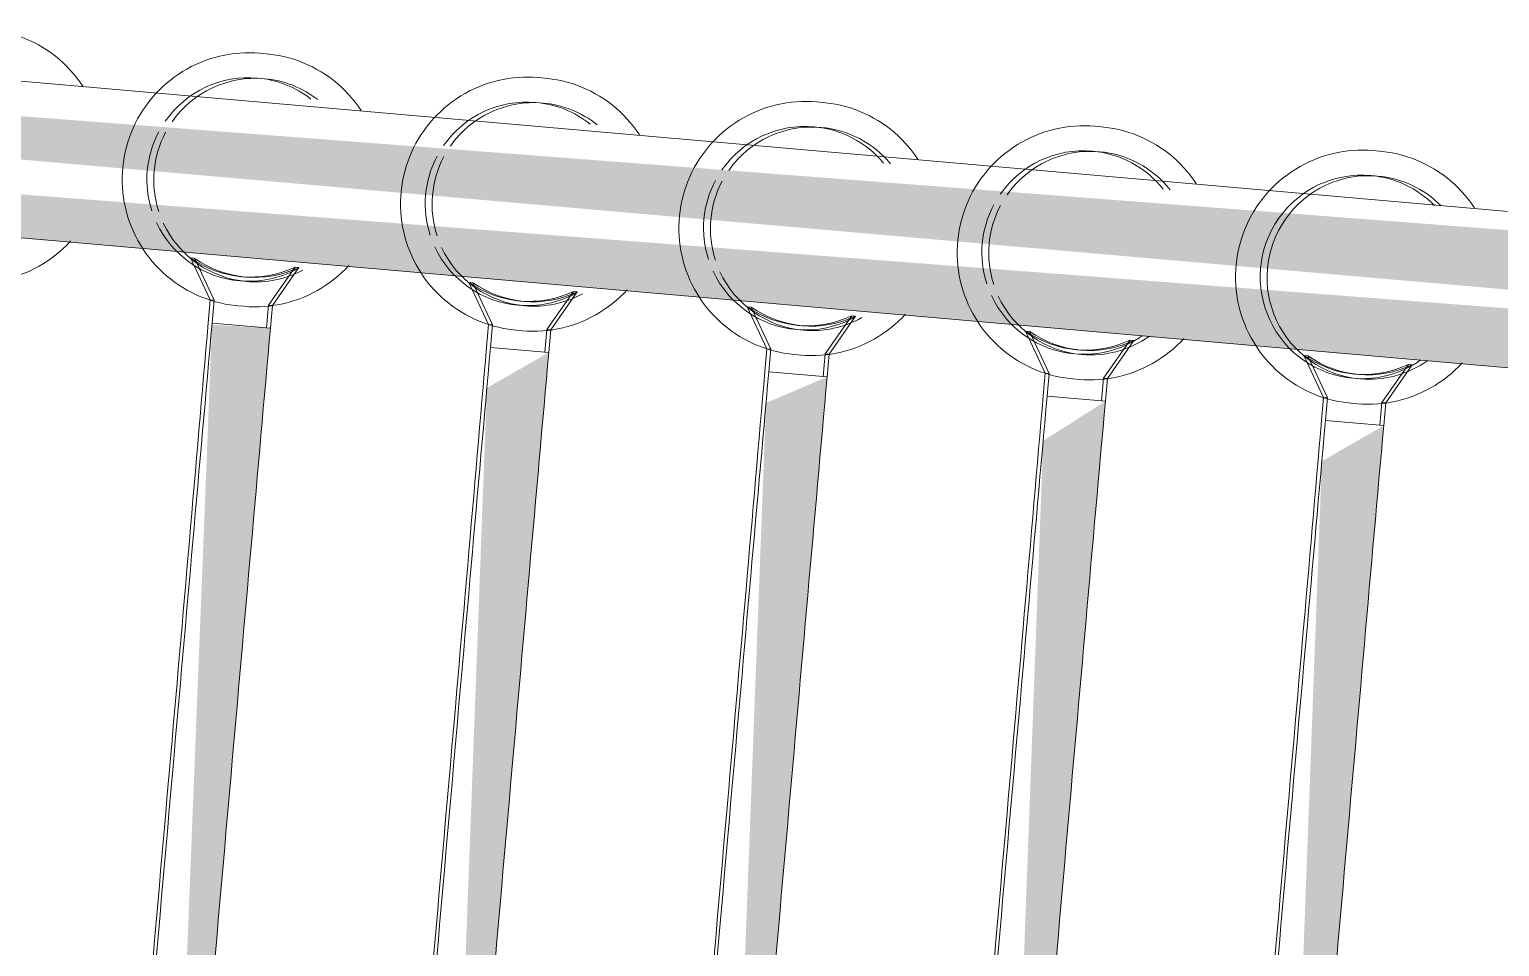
# Model space of a CAD drawing. Header units: millimetres. Extents: x -4612930 to -4329258, y -1064 to 30311.
# Drawn here: x -4356900.2 to -4356824.8, y 16901 to 16948 of the extents above; entities that cross this region are included whole.
import ezdxf

# ---------------------------------------------------------------- set-up
doc = ezdxf.new("R2010")
doc.units = ezdxf.units.MM
doc.layers.add('Q-SPCQ', color=91, linetype='Continuous', lineweight=5)

# ---------------------------------------------------------------- blocks, each defined once
blk = doc.blocks.new('Static Line_Sayfa_Metal Deck_Pan Mount - Up to 15 _ pitch - Max 2 Users-1848787-NORTH EAST')
at = {"layer": 'Q-SPCQ'}
for points in [[(4342458.159, 16926.949), (4342460.453, 16930.225), (4342458.159, 16930.964), (4342273.317, 16945.128), (4342272.609, 16943.182), (4342345.505, 16936.805)], [(4342461.795, 16922.615), (4342458.385, 16925.333), (4342457.867, 16926.972), (4342272.968, 16941.143), (4342276.942, 16938.788), (4342460.776, 16922.704)]]:
    blk.add_hatch(color=256, dxfattribs=at).paths.add_polyline_path(points)
h = blk.add_hatch(color=256, dxfattribs=at)
h.paths.add_polyline_path([(4342301.06, 16875.362), (4342299.83, 16878.647), (4342298.274, 16877.97), (4342300.184, 16875.439), (4342300.679, 16875.396)])
h.paths.add_polyline_path([(4342301.907, 16885.151), (4342306.082, 16932.725), (4342303.086, 16932.898), (4342301.229, 16886.053), (4342301.823, 16885.264)])
h = blk.add_hatch(color=256, dxfattribs=at)
h.paths.add_polyline_path([(4342315.332, 16874.114), (4342314.103, 16877.398), (4342312.547, 16876.721), (4342314.457, 16874.19), (4342314.951, 16874.147)])
h.paths.add_polyline_path([(4342316.18, 16883.903), (4342320.355, 16931.476), (4342317.183, 16929.664), (4342315.502, 16884.805), (4342316.095, 16884.015)])
h = blk.add_hatch(color=256, dxfattribs=at)
h.paths.add_polyline_path([(4342329.605, 16872.865), (4342328.376, 16876.149), (4342326.82, 16875.472), (4342328.73, 16872.942), (4342329.224, 16872.898)])
h.paths.add_polyline_path([(4342330.453, 16882.654), (4342334.628, 16930.227), (4342331.498, 16928.894), (4342329.775, 16883.556), (4342329.824, 16883.49)])
h = blk.add_hatch(color=256, dxfattribs=at)
h.paths.add_polyline_path([(4342343.878, 16871.616), (4342342.648, 16874.901), (4342340.974, 16872.861), (4342343.002, 16871.693), (4342343.497, 16871.65)])
h.paths.add_polyline_path([(4342344.725, 16881.405), (4342348.9, 16928.979), (4342345.709, 16926.949), (4342344.048, 16882.307), (4342344.097, 16882.242)])
h = blk.add_hatch(color=256, dxfattribs=at)
h.paths.add_polyline_path([(4342358.15, 16870.368), (4342356.232, 16873.712), (4342355.247, 16871.612), (4342357.275, 16870.444), (4342357.769, 16870.401)])
h.paths.add_polyline_path([(4342358.998, 16880.156), (4342363.173, 16927.73), (4342360, 16925.905), (4342358.32, 16881.058), (4342358.37, 16880.993)])
for p, q in [((4342462.492, 16930.585), (4342276.942, 16946.818)), ((4342305.867, 16946.797), (4342305.549, 16946.825)), ((4342320.139, 16945.549), (4342319.822, 16945.576)), ((4342334.412, 16944.3), (4342334.095, 16944.328)), ((4342348.685, 16943.051), (4342348.367, 16943.079)), ((4342362.957, 16941.802), (4342362.64, 16941.83)), ((4342276.245, 16938.849), (4342461.795, 16922.615)), ((4342302.996, 16934.171), (4342301.991, 16936.325)), ((4342301.991, 16936.325), (4342302.191, 16936.308)), ((4342302.191, 16936.308), (4342303.196, 16934.154)), ((4342307.347, 16935.856), (4342305.984, 16933.91)), ((4342306.184, 16933.892), (4342307.547, 16935.839)), ((4342307.347, 16935.856), (4342307.547, 16935.839)), ((4342317.268, 16932.923), (4342316.264, 16935.076)), ((4342316.264, 16935.076), (4342316.464, 16935.059)), ((4342316.464, 16935.059), (4342317.468, 16932.905)), ((4342302.893, 16933.004), (4342302.996, 16934.171)), ((4342302.996, 16934.171), (4342303.196, 16934.154)), ((4342303.196, 16934.154), (4342303.094, 16932.986)), ((4342321.62, 16934.608), (4342320.257, 16932.661)), ((4342320.457, 16932.644), (4342321.82, 16934.59)), ((4342321.62, 16934.608), (4342321.82, 16934.59)), ((4342304.416, 16933.874), (4342304.734, 16933.847)), ((4342305.984, 16933.91), (4342305.882, 16932.742)), ((4342305.984, 16933.91), (4342306.184, 16933.892)), ((4342306.082, 16932.725), (4342306.184, 16933.892)), ((4342331.541, 16931.674), (4342330.537, 16933.828)), ((4342330.537, 16933.828), (4342330.737, 16933.81)), ((4342330.737, 16933.81), (4342331.741, 16931.656)), ((4342335.893, 16933.359), (4342334.53, 16931.412)), ((4342334.73, 16931.395), (4342336.093, 16933.342)), ((4342335.893, 16933.359), (4342336.093, 16933.342)), ((4342303.094, 16932.986), (4342306.082, 16932.725)), ((4342317.166, 16931.755), (4342317.268, 16932.923)), ((4342317.268, 16932.923), (4342317.468, 16932.905)), ((4342317.468, 16932.905), (4342317.366, 16931.738)), ((4342318.689, 16932.626), (4342319.006, 16932.598)), ((4342320.257, 16932.661), (4342320.155, 16931.494)), ((4342320.257, 16932.661), (4342320.457, 16932.644)), ((4342320.355, 16931.476), (4342320.457, 16932.644)), ((4342345.814, 16930.425), (4342344.809, 16932.579)), ((4342344.809, 16932.579), (4342345.01, 16932.561)), ((4342345.01, 16932.561), (4342346.014, 16930.408)), ((4342350.165, 16932.11), (4342348.802, 16930.164)), ((4342349.002, 16930.146), (4342350.365, 16932.093)), ((4342350.165, 16932.11), (4342350.365, 16932.093)), ((4342317.366, 16931.738), (4342320.355, 16931.476)), ((4342331.439, 16930.506), (4342331.541, 16931.674)), ((4342331.541, 16931.674), (4342331.741, 16931.656)), ((4342331.741, 16931.656), (4342331.639, 16930.489)), ((4342332.962, 16931.377), (4342333.279, 16931.349)), ((4342334.53, 16931.412), (4342334.427, 16930.245)), ((4342334.53, 16931.412), (4342334.73, 16931.395)), ((4342334.628, 16930.227), (4342334.73, 16931.395)), ((4342360.086, 16929.176), (4342359.082, 16931.33)), ((4342359.082, 16931.33), (4342359.282, 16931.313)), ((4342359.282, 16931.313), (4342360.287, 16929.159)), ((4342331.639, 16930.489), (4342334.628, 16930.227)), ((4342345.712, 16929.258), (4342345.814, 16930.425)), ((4342345.814, 16930.425), (4342346.014, 16930.408)), ((4342346.014, 16930.408), (4342345.912, 16929.24)), ((4342364.438, 16930.862), (4342363.075, 16928.915)), ((4342363.275, 16928.898), (4342364.638, 16930.844)), ((4342364.438, 16930.862), (4342364.638, 16930.844)), ((4342347.234, 16930.128), (4342347.552, 16930.101)), ((4342348.802, 16930.164), (4342348.7, 16928.996)), ((4342348.802, 16930.164), (4342349.002, 16930.146)), ((4342348.9, 16928.979), (4342349.002, 16930.146)), ((4342345.912, 16929.24), (4342348.9, 16928.979)), ((4342359.984, 16928.009), (4342360.086, 16929.176)), ((4342360.086, 16929.176), (4342360.287, 16929.159)), ((4342360.287, 16929.159), (4342360.184, 16927.992)), ((4342361.507, 16928.88), (4342361.824, 16928.852)), ((4342363.075, 16928.915), (4342362.973, 16927.748)), ((4342363.075, 16928.915), (4342363.275, 16928.898)), ((4342363.173, 16927.73), (4342363.275, 16928.898)), ((4342360.184, 16927.992), (4342363.173, 16927.73))]:
    blk.add_line(p, q, dxfattribs=at)
at = {"layer": 'Q-SPCQ', "flags": 128}
for points in [[(4342296.458, 16945.143), (4342296.31, 16945.358), (4342296.155, 16945.566), (4342295.991, 16945.768), (4342295.819, 16945.963), (4342295.639, 16946.151), (4342295.453, 16946.332), (4342295.259, 16946.505), (4342295.058, 16946.67), (4342294.851, 16946.827), (4342294.638, 16946.976), (4342294.419, 16947.116), (4342294.194, 16947.247), (4342293.965, 16947.369), (4342293.73, 16947.482), (4342293.492, 16947.585), (4342293.249, 16947.679), (4342293.003, 16947.763), (4342292.754, 16947.837), (4342292.502, 16947.901), (4342292.248, 16947.955), (4342291.991, 16947.999), (4342291.734, 16948.032), (4342291.594, 16948.046)], [(4342305.549, 16946.825), (4342305.29, 16946.842), (4342305.03, 16946.85), (4342304.77, 16946.846), (4342304.51, 16946.833), (4342304.252, 16946.808), (4342303.994, 16946.774), (4342303.738, 16946.729), (4342303.484, 16946.674), (4342303.232, 16946.609), (4342302.983, 16946.534), (4342302.737, 16946.45), (4342302.495, 16946.355), (4342302.257, 16946.251), (4342302.023, 16946.137), (4342301.794, 16946.014), (4342301.57, 16945.882), (4342301.352, 16945.741), (4342301.139, 16945.591), (4342300.933, 16945.434), (4342300.732, 16945.267), (4342300.539, 16945.094), (4342300.353, 16944.912), (4342300.174, 16944.723), (4342300.003, 16944.527), (4342299.84, 16944.325), (4342299.685, 16944.116), (4342299.539, 16943.901), (4342299.401, 16943.681), (4342299.273, 16943.455), (4342299.153, 16943.224), (4342299.043, 16942.989), (4342298.942, 16942.749), (4342298.851, 16942.506), (4342298.769, 16942.259), (4342298.698, 16942.009), (4342298.637, 16941.756), (4342298.586, 16941.501), (4342298.545, 16941.244), (4342298.514, 16940.986), (4342298.494, 16940.727), (4342298.484, 16940.467), (4342298.484, 16940.207), (4342298.495, 16939.947), (4342298.517, 16939.688), (4342298.548, 16939.43), (4342298.59, 16939.174), (4342298.642, 16938.919), (4342298.705, 16938.667), (4342298.777, 16938.417), (4342298.859, 16938.17), (4342298.951, 16937.927), (4342299.053, 16937.688), (4342299.164, 16937.453), (4342299.285, 16937.222), (4342299.414, 16936.997), (4342299.553, 16936.777), (4342299.7, 16936.563), (4342299.856, 16936.355), (4342300.019, 16936.153), (4342300.191, 16935.958), (4342300.371, 16935.769), (4342300.558, 16935.589), (4342300.752, 16935.416), (4342300.952, 16935.25), (4342301.159, 16935.093), (4342301.373, 16934.944), (4342301.592, 16934.804), (4342301.816, 16934.673), (4342302.046, 16934.551), (4342302.28, 16934.438), (4342302.518, 16934.335), (4342302.761, 16934.241), (4342303.007, 16934.157), (4342303.256, 16934.083), (4342303.508, 16934.019), (4342303.763, 16933.965), (4342304.019, 16933.922), (4342304.277, 16933.888), (4342304.416, 16933.874)], [(4342310.73, 16943.895), (4342310.583, 16944.109), (4342310.427, 16944.317), (4342310.263, 16944.519), (4342310.092, 16944.714), (4342309.912, 16944.902), (4342309.725, 16945.083), (4342309.531, 16945.256), (4342309.331, 16945.421), (4342309.124, 16945.579), (4342308.91, 16945.727), (4342308.691, 16945.867), (4342308.467, 16945.998), (4342308.237, 16946.121), (4342308.003, 16946.233), (4342307.764, 16946.337), (4342307.522, 16946.43), (4342307.276, 16946.514), (4342307.027, 16946.588), (4342306.775, 16946.652), (4342306.52, 16946.706), (4342306.264, 16946.75), (4342306.006, 16946.783), (4342305.867, 16946.797)], [(4342319.822, 16945.576), (4342319.563, 16945.594), (4342319.303, 16945.601), (4342319.043, 16945.598), (4342318.783, 16945.584), (4342318.524, 16945.56), (4342318.267, 16945.525), (4342318.011, 16945.481), (4342317.756, 16945.426), (4342317.505, 16945.361), (4342317.256, 16945.286), (4342317.01, 16945.201), (4342316.768, 16945.106), (4342316.53, 16945.002), (4342316.296, 16944.888), (4342316.067, 16944.765), (4342315.843, 16944.633), (4342315.624, 16944.492), (4342315.412, 16944.343), (4342315.205, 16944.185), (4342315.005, 16944.019), (4342314.812, 16943.845), (4342314.626, 16943.663), (4342314.447, 16943.475), (4342314.276, 16943.279), (4342314.113, 16943.076), (4342313.958, 16942.867), (4342313.812, 16942.653), (4342313.674, 16942.432), (4342313.545, 16942.206), (4342313.426, 16941.975), (4342313.315, 16941.74), (4342313.215, 16941.5), (4342313.123, 16941.257), (4342313.042, 16941.01), (4342312.971, 16940.76), (4342312.909, 16940.507), (4342312.858, 16940.252), (4342312.817, 16939.996), (4342312.787, 16939.737), (4342312.767, 16939.478), (4342312.757, 16939.218), (4342312.757, 16938.958), (4342312.768, 16938.699), (4342312.789, 16938.44), (4342312.821, 16938.182), (4342312.863, 16937.925), (4342312.915, 16937.67), (4342312.977, 16937.418), (4342313.05, 16937.168), (4342313.132, 16936.922), (4342313.224, 16936.678), (4342313.326, 16936.439), (4342313.437, 16936.204), (4342313.557, 16935.974), (4342313.687, 16935.748), (4342313.825, 16935.528), (4342313.973, 16935.314), (4342314.128, 16935.106), (4342314.292, 16934.904), (4342314.464, 16934.709), (4342314.643, 16934.521), (4342314.83, 16934.34), (4342315.024, 16934.167), (4342315.225, 16934.002), (4342315.432, 16933.844), (4342315.645, 16933.696), (4342315.864, 16933.556), (4342316.089, 16933.425), (4342316.318, 16933.302), (4342316.553, 16933.19), (4342316.791, 16933.086), (4342317.034, 16932.993), (4342317.28, 16932.909), (4342317.529, 16932.835), (4342317.781, 16932.771), (4342318.035, 16932.717), (4342318.292, 16932.673), (4342318.549, 16932.639), (4342318.689, 16932.626)], [(4342325.003, 16942.646), (4342324.856, 16942.86), (4342324.7, 16943.068), (4342324.536, 16943.27), (4342324.364, 16943.465), (4342324.185, 16943.654), (4342323.998, 16943.834), (4342323.804, 16944.007), (4342323.603, 16944.173), (4342323.396, 16944.33), (4342323.183, 16944.478), (4342322.964, 16944.619), (4342322.74, 16944.75), (4342322.51, 16944.872), (4342322.276, 16944.985), (4342322.037, 16945.088), (4342321.795, 16945.182), (4342321.549, 16945.266), (4342321.299, 16945.34), (4342321.047, 16945.404), (4342320.793, 16945.458), (4342320.537, 16945.501), (4342320.279, 16945.535), (4342320.139, 16945.549)], [(4342334.095, 16944.328), (4342333.835, 16944.345), (4342333.576, 16944.352), (4342333.316, 16944.349), (4342333.056, 16944.335), (4342332.797, 16944.311), (4342332.539, 16944.277), (4342332.283, 16944.232), (4342332.029, 16944.177), (4342331.777, 16944.112), (4342331.528, 16944.037), (4342331.283, 16943.952), (4342331.041, 16943.857), (4342330.802, 16943.753), (4342330.569, 16943.639), (4342330.34, 16943.516), (4342330.116, 16943.384), (4342329.897, 16943.244), (4342329.684, 16943.094), (4342329.478, 16942.936), (4342329.278, 16942.77), (4342329.085, 16942.596), (4342328.898, 16942.415), (4342328.72, 16942.226), (4342328.549, 16942.03), (4342328.386, 16941.828), (4342328.231, 16941.619), (4342328.084, 16941.404), (4342327.947, 16941.183), (4342327.818, 16940.958), (4342327.698, 16940.727), (4342327.588, 16940.491), (4342327.487, 16940.252), (4342327.396, 16940.008), (4342327.315, 16939.761), (4342327.244, 16939.511), (4342327.182, 16939.259), (4342327.131, 16939.004), (4342327.09, 16938.747), (4342327.059, 16938.489), (4342327.039, 16938.23), (4342327.029, 16937.97), (4342327.03, 16937.71), (4342327.041, 16937.45), (4342327.062, 16937.191), (4342327.094, 16936.933), (4342327.136, 16936.676), (4342327.188, 16936.422), (4342327.25, 16936.169), (4342327.322, 16935.919), (4342327.405, 16935.673), (4342327.497, 16935.43), (4342327.598, 16935.19), (4342327.71, 16934.955), (4342327.83, 16934.725), (4342327.96, 16934.5), (4342328.098, 16934.28), (4342328.245, 16934.065), (4342328.401, 16933.857), (4342328.565, 16933.655), (4342328.737, 16933.46), (4342328.916, 16933.272), (4342329.103, 16933.091), (4342329.297, 16932.918), (4342329.498, 16932.753), (4342329.705, 16932.596), (4342329.918, 16932.447), (4342330.137, 16932.307), (4342330.362, 16932.176), (4342330.591, 16932.054), (4342330.825, 16931.941), (4342331.064, 16931.838), (4342331.306, 16931.744), (4342331.552, 16931.66), (4342331.802, 16931.586), (4342332.054, 16931.522), (4342332.308, 16931.468), (4342332.564, 16931.424), (4342332.822, 16931.391), (4342332.962, 16931.377)], [(4342339.276, 16941.397), (4342339.128, 16941.612), (4342338.973, 16941.82), (4342338.809, 16942.022), (4342338.637, 16942.217), (4342338.458, 16942.405), (4342338.271, 16942.586), (4342338.077, 16942.759), (4342337.876, 16942.924), (4342337.669, 16943.081), (4342337.456, 16943.23), (4342337.237, 16943.37), (4342337.012, 16943.501), (4342336.783, 16943.623), (4342336.548, 16943.736), (4342336.31, 16943.839), (4342336.067, 16943.933), (4342335.821, 16944.017), (4342335.572, 16944.091), (4342335.32, 16944.155), (4342335.066, 16944.209), (4342334.81, 16944.253), (4342334.552, 16944.286), (4342334.412, 16944.3)], [(4342348.367, 16943.079), (4342348.108, 16943.096), (4342347.848, 16943.103), (4342347.588, 16943.1), (4342347.329, 16943.086), (4342347.07, 16943.062), (4342346.812, 16943.028), (4342346.556, 16942.983), (4342346.302, 16942.928), (4342346.05, 16942.863), (4342345.801, 16942.788), (4342345.555, 16942.703), (4342345.313, 16942.609), (4342345.075, 16942.504), (4342344.841, 16942.391), (4342344.612, 16942.268), (4342344.388, 16942.136), (4342344.17, 16941.995), (4342343.957, 16941.845), (4342343.751, 16941.687), (4342343.551, 16941.521), (4342343.357, 16941.347), (4342343.171, 16941.166), (4342342.992, 16940.977), (4342342.821, 16940.781), (4342342.658, 16940.579), (4342342.503, 16940.37), (4342342.357, 16940.155), (4342342.219, 16939.935), (4342342.091, 16939.709), (4342341.971, 16939.478), (4342341.861, 16939.243), (4342341.76, 16939.003), (4342341.669, 16938.759), (4342341.588, 16938.512), (4342341.516, 16938.262), (4342341.455, 16938.01), (4342341.404, 16937.755), (4342341.363, 16937.498), (4342341.332, 16937.24), (4342341.312, 16936.981), (4342341.302, 16936.721), (4342341.303, 16936.461), (4342341.313, 16936.201), (4342341.335, 16935.942), (4342341.366, 16935.684), (4342341.408, 16935.428), (4342341.46, 16935.173), (4342341.523, 16934.92), (4342341.595, 16934.671), (4342341.677, 16934.424), (4342341.769, 16934.181), (4342341.871, 16933.942), (4342341.982, 16933.707), (4342342.103, 16933.476), (4342342.232, 16933.251), (4342342.371, 16933.031), (4342342.518, 16932.817), (4342342.674, 16932.608), (4342342.838, 16932.407), (4342343.009, 16932.211), (4342343.189, 16932.023), (4342343.376, 16931.843), (4342343.57, 16931.669), (4342343.77, 16931.504), (4342343.978, 16931.347), (4342344.191, 16931.198), (4342344.41, 16931.058), (4342344.634, 16930.927), (4342344.864, 16930.805), (4342345.098, 16930.692), (4342345.337, 16930.589), (4342345.579, 16930.495), (4342345.825, 16930.411), (4342346.074, 16930.337), (4342346.326, 16930.273), (4342346.581, 16930.219), (4342346.837, 16930.176), (4342347.095, 16930.142), (4342347.234, 16930.128)], [(4342353.548, 16940.149), (4342353.401, 16940.363), (4342353.245, 16940.571), (4342353.082, 16940.773), (4342352.91, 16940.968), (4342352.73, 16941.156), (4342352.543, 16941.337), (4342352.35, 16941.51), (4342352.149, 16941.675), (4342351.942, 16941.832), (4342351.728, 16941.981), (4342351.509, 16942.121), (4342351.285, 16942.252), (4342351.055, 16942.374), (4342350.821, 16942.487), (4342350.583, 16942.591), (4342350.34, 16942.684), (4342350.094, 16942.768), (4342349.845, 16942.842), (4342349.593, 16942.906), (4342349.339, 16942.96), (4342349.082, 16943.004), (4342348.824, 16943.037), (4342348.685, 16943.051)], [(4342362.64, 16941.83), (4342362.381, 16941.848), (4342362.121, 16941.855), (4342361.861, 16941.851), (4342361.601, 16941.838), (4342361.342, 16941.814), (4342361.085, 16941.779), (4342360.829, 16941.735), (4342360.575, 16941.68), (4342360.323, 16941.615), (4342360.074, 16941.54), (4342359.828, 16941.455), (4342359.586, 16941.36), (4342359.348, 16941.256), (4342359.114, 16941.142), (4342358.885, 16941.019), (4342358.661, 16940.887), (4342358.443, 16940.746), (4342358.23, 16940.597), (4342358.023, 16940.439), (4342357.823, 16940.273), (4342357.63, 16940.099), (4342357.444, 16939.917), (4342357.265, 16939.728), (4342357.094, 16939.533), (4342356.931, 16939.33), (4342356.776, 16939.121), (4342356.63, 16938.907), (4342356.492, 16938.686), (4342356.363, 16938.46), (4342356.244, 16938.229), (4342356.133, 16937.994), (4342356.033, 16937.754), (4342355.942, 16937.511), (4342355.86, 16937.264), (4342355.789, 16937.014), (4342355.728, 16936.761), (4342355.676, 16936.506), (4342355.636, 16936.249), (4342355.605, 16935.991), (4342355.585, 16935.732), (4342355.575, 16935.472), (4342355.575, 16935.212), (4342355.586, 16934.953), (4342355.607, 16934.693), (4342355.639, 16934.435), (4342355.681, 16934.179), (4342355.733, 16933.924), (4342355.795, 16933.672), (4342355.868, 16933.422), (4342355.95, 16933.175), (4342356.042, 16932.932), (4342356.144, 16932.693), (4342356.255, 16932.458), (4342356.375, 16932.228), (4342356.505, 16932.002), (4342356.644, 16931.782), (4342356.791, 16931.568), (4342356.946, 16931.36), (4342357.11, 16931.158), (4342357.282, 16930.963), (4342357.462, 16930.775), (4342357.648, 16930.594), (4342357.842, 16930.421), (4342358.043, 16930.255), (4342358.25, 16930.098), (4342358.463, 16929.95), (4342358.683, 16929.81), (4342358.907, 16929.678), (4342359.137, 16929.556), (4342359.371, 16929.444), (4342359.609, 16929.34), (4342359.852, 16929.246), (4342360.098, 16929.162), (4342360.347, 16929.088), (4342360.599, 16929.024), (4342360.853, 16928.97), (4342361.11, 16928.927), (4342361.368, 16928.893), (4342361.507, 16928.88)], [(4342367.821, 16938.9), (4342367.674, 16939.114), (4342367.518, 16939.322), (4342367.354, 16939.524), (4342367.183, 16939.719), (4342367.003, 16939.907), (4342366.816, 16940.088), (4342366.622, 16940.261), (4342366.422, 16940.427), (4342366.214, 16940.584), (4342366.001, 16940.732), (4342365.782, 16940.872), (4342365.558, 16941.004), (4342365.328, 16941.126), (4342365.094, 16941.239), (4342364.855, 16941.342), (4342364.613, 16941.436), (4342364.367, 16941.52), (4342364.118, 16941.594), (4342363.866, 16941.658), (4342363.611, 16941.712), (4342363.355, 16941.755), (4342363.097, 16941.789), (4342362.957, 16941.802)], [(4342290.461, 16935.095), (4342290.72, 16935.078), (4342290.98, 16935.071), (4342291.24, 16935.074), (4342291.5, 16935.088), (4342291.759, 16935.112), (4342292.016, 16935.146), (4342292.272, 16935.191), (4342292.527, 16935.246), (4342292.778, 16935.311), (4342293.027, 16935.386), (4342293.273, 16935.471), (4342293.515, 16935.566), (4342293.753, 16935.67), (4342293.987, 16935.784), (4342294.216, 16935.907), (4342294.44, 16936.039), (4342294.659, 16936.179), (4342294.871, 16936.329), (4342295.078, 16936.487), (4342295.278, 16936.653), (4342295.471, 16936.827), (4342295.657, 16937.008), (4342295.836, 16937.197)], [(4342304.734, 16933.847), (4342304.993, 16933.829), (4342305.253, 16933.822), (4342305.513, 16933.825), (4342305.772, 16933.839), (4342306.031, 16933.863), (4342306.289, 16933.898), (4342306.545, 16933.942), (4342306.799, 16933.997), (4342307.051, 16934.062), (4342307.3, 16934.137), (4342307.546, 16934.222), (4342307.788, 16934.317), (4342308.026, 16934.421), (4342308.26, 16934.535), (4342308.489, 16934.658), (4342308.713, 16934.79), (4342308.931, 16934.931), (4342309.144, 16935.08), (4342309.35, 16935.238), (4342309.551, 16935.404), (4342309.744, 16935.578), (4342309.93, 16935.76), (4342310.109, 16935.948)], [(4342319.006, 16932.598), (4342319.266, 16932.581), (4342319.526, 16932.573), (4342319.786, 16932.577), (4342320.045, 16932.59), (4342320.304, 16932.615), (4342320.562, 16932.649), (4342320.818, 16932.694), (4342321.072, 16932.749), (4342321.324, 16932.814), (4342321.573, 16932.889), (4342321.818, 16932.973), (4342322.06, 16933.068), (4342322.299, 16933.172), (4342322.532, 16933.286), (4342322.761, 16933.409), (4342322.985, 16933.541), (4342323.204, 16933.682), (4342323.417, 16933.832), (4342323.623, 16933.989), (4342323.823, 16934.156), (4342324.016, 16934.329), (4342324.203, 16934.511), (4342324.381, 16934.7)], [(4342333.279, 16931.349), (4342333.538, 16931.332), (4342333.798, 16931.325), (4342334.058, 16931.328), (4342334.318, 16931.342), (4342334.577, 16931.366), (4342334.834, 16931.4), (4342335.091, 16931.445), (4342335.345, 16931.5), (4342335.596, 16931.565), (4342335.845, 16931.64), (4342336.091, 16931.725), (4342336.333, 16931.819), (4342336.571, 16931.924), (4342336.805, 16932.037), (4342337.034, 16932.16), (4342337.258, 16932.292), (4342337.477, 16932.433), (4342337.689, 16932.583), (4342337.896, 16932.741), (4342338.096, 16932.907), (4342338.289, 16933.081), (4342338.475, 16933.262), (4342338.654, 16933.451)], [(4342347.552, 16930.101), (4342347.811, 16930.083), (4342348.071, 16930.076), (4342348.331, 16930.079), (4342348.591, 16930.093), (4342348.849, 16930.117), (4342349.107, 16930.152), (4342349.363, 16930.196), (4342349.617, 16930.251), (4342349.869, 16930.316), (4342350.118, 16930.391), (4342350.364, 16930.476), (4342350.606, 16930.571), (4342350.844, 16930.675), (4342351.078, 16930.789), (4342351.307, 16930.912), (4342351.531, 16931.044), (4342351.749, 16931.185), (4342351.962, 16931.334), (4342352.169, 16931.492), (4342352.369, 16931.658), (4342352.562, 16931.832), (4342352.748, 16932.014), (4342352.927, 16932.202)], [(4342361.824, 16928.852), (4342362.084, 16928.834), (4342362.344, 16928.827), (4342362.604, 16928.831), (4342362.863, 16928.844), (4342363.122, 16928.868), (4342363.38, 16928.903), (4342363.636, 16928.948), (4342363.89, 16929.002), (4342364.142, 16929.067), (4342364.391, 16929.142), (4342364.636, 16929.227), (4342364.879, 16929.322), (4342365.117, 16929.426), (4342365.351, 16929.54), (4342365.58, 16929.663), (4342365.804, 16929.795), (4342366.022, 16929.936), (4342366.235, 16930.085), (4342366.441, 16930.243), (4342366.641, 16930.409), (4342366.835, 16930.583), (4342367.021, 16930.765), (4342367.199, 16930.954)]]:
    blk.add_lwpolyline(points, dxfattribs=at)
at = {"layer": 'Q-SPCQ'}
for centre, major_axis, ratio, start_param, end_param in [((4342304.966, 16940.351), (0.455, 5.199), 0.999997, 0.000001, 1.047199), ((4342305.317, 16940.321), (0.455, 5.199), 0.999997, 0.000012, 1.04721), ((4342304.966, 16940.351), (0.455, 5.199), 0.999997, 5.71158, 6.28318), ((4342305.317, 16940.321), (0.455, 5.199), 0.999997, 5.711311, 6.283217), ((4342319.239, 16939.102), (0.455, 5.199), 0.999997, 0.000001, 1.047199), ((4342319.589, 16939.072), (0.455, 5.199), 0.999997, 6.283172, 7.330369), ((4342319.239, 16939.102), (0.455, 5.199), 0.999997, 5.699149, 6.283195), ((4342319.589, 16939.072), (0.455, 5.199), 0.999997, 5.698835, 6.283187), ((4342333.512, 16937.854), (0.455, 5.199), 0.999997, 0.000001, 1.047199), ((4342333.862, 16937.823), (0.455, 5.199), 0.999997, 6.283172, 7.330369), ((4342304.966, 16940.351), (0.455, 5.199), 0.999997, 1.169526, 1.972111), ((4342305.317, 16940.321), (0.455, 5.199), 0.999997, 1.169493, 1.972077), ((4342333.512, 16937.854), (0.455, 5.199), 0.999997, 5.492862, 6.283184), ((4342333.862, 16937.823), (0.455, 5.199), 0.999997, 5.492378, 6.283187), ((4342347.784, 16936.605), (0.455, 5.199), 0.999997, 0.000001, 1.047199), ((4342348.135, 16936.574), (0.455, 5.199), 0.999997, 6.283172, 7.330369), ((4342347.784, 16936.605), (0.455, 5.199), 0.999997, 5.473007, 6.283157), ((4342348.135, 16936.574), (0.455, 5.199), 0.999997, 5.47252, 6.283156), ((4342319.239, 16939.102), (0.455, 5.199), 0.999997, 1.169509, 1.972093), ((4342319.589, 16939.072), (0.455, 5.199), 0.999997, 1.169507, 1.972091), ((4342333.512, 16937.854), (0.455, 5.199), 0.999997, 1.169536, 1.972121), ((4342333.862, 16937.823), (0.455, 5.199), 0.999997, 1.169483, 1.972067), ((4342362.057, 16935.356), (0.455, 5.199), 0.999997, 0.000001, 3.141594), ((4342362.407, 16935.326), (0.455, 5.199), 0.999997, 0.000001, 3.141594), ((4342362.057, 16935.356), (0.455, 5.199), 0.999997, 5.578912, 6.28319), ((4342362.407, 16935.326), (0.455, 5.199), 0.999997, 5.578908, 6.283187), ((4342347.784, 16936.605), (0.455, 5.199), 0.999997, 1.169537, 1.972121), ((4342348.135, 16936.574), (0.455, 5.199), 0.999997, 1.169497, 1.972081), ((4342304.966, 16940.351), (0.455, 5.199), 0.999997, 2.094442, 3.14164), ((4342305.317, 16940.321), (0.455, 5.199), 0.999997, 2.094397, 3.141594), ((4342305.071, 16940.681), (0.465, 5.314), 0.999997, 2.613466, 3.6698), ((4342305.271, 16940.663), (0.465, 5.314), 0.999997, 2.613447, 3.66978), ((4342319.239, 16939.102), (0.455, 5.199), 0.999997, 2.094403, 3.1416), ((4342319.589, 16939.072), (0.455, 5.199), 0.999997, 2.094397, 3.141594), ((4342304.966, 16940.351), (0.455, 5.199), 0.999997, 3.141625, 3.713225), ((4342305.317, 16940.321), (0.455, 5.199), 0.999997, 3.141562, 3.713468), ((4342333.512, 16937.854), (0.455, 5.199), 0.999997, 2.094387, 3.141584), ((4342333.862, 16937.823), (0.455, 5.199), 0.999997, 2.094397, 3.141594), ((4342319.344, 16939.432), (0.465, 5.314), 0.999997, 2.613418, 3.669751), ((4342319.544, 16939.414), (0.465, 5.314), 0.999997, 2.613463, 3.669797), ((4342319.239, 16939.102), (0.455, 5.199), 0.999997, 3.141597, 3.725643), ((4342319.589, 16939.072), (0.455, 5.199), 0.999997, 3.141562, 3.725913), ((4342347.784, 16936.605), (0.455, 5.199), 0.999997, 2.094403, 3.1416), ((4342348.135, 16936.574), (0.455, 5.199), 0.999997, 2.094425, 3.141622), ((4342333.616, 16938.183), (0.465, 5.314), 0.999997, 2.613418, 3.669751), ((4342333.816, 16938.166), (0.465, 5.314), 0.999997, 2.613424, 3.669758), ((4342333.512, 16937.854), (0.455, 5.199), 0.999997, 3.141596, 3.738088), ((4342300.035, 16902.136), (6.101, 69.734), 0.002511, 4.482998, 5.171172), ((4342300.549, 16902.091), (6.101, 69.734), 0.002511, 1.112013, 1.800188), ((4342303.537, 16901.829), (6.101, 69.734), 0.002511, 1.112013, 1.800188), ((4342333.862, 16937.823), (0.455, 5.199), 0.999997, 3.141629, 3.738426), ((4342347.889, 16936.935), (0.465, 5.314), 0.999997, 2.613454, 3.669788), ((4342348.089, 16936.917), (0.465, 5.314), 0.999997, 2.613447, 3.66978), ((4342347.784, 16936.605), (0.455, 5.199), 0.999997, 3.141594, 3.845872), ((4342348.135, 16936.574), (0.455, 5.199), 0.999997, 3.141635, 3.845913), ((4342314.307, 16900.887), (6.101, 69.734), 0.002511, 4.482998, 5.171172), ((4342314.821, 16900.842), (6.101, 69.734), 0.002511, 1.112013, 1.800188), ((4342317.81, 16900.58), (6.101, 69.734), 0.002511, 1.112013, 1.800188), ((4342362.162, 16935.686), (0.465, 5.314), 0.999997, 2.613418, 3.669751), ((4342362.362, 16935.668), (0.465, 5.314), 0.999997, 2.613424, 3.669758), ((4342362.057, 16935.356), (0.455, 5.199), 0.999997, 3.141596, 3.845875), ((4342362.407, 16935.326), (0.455, 5.199), 0.999997, 3.141592, 3.84587), ((4342328.58, 16899.638), (6.101, 69.734), 0.002511, 4.482998, 5.171172), ((4342329.094, 16899.593), (6.101, 69.734), 0.002511, 1.112013, 1.800188), ((4342332.083, 16899.332), (6.101, 69.734), 0.002511, 1.112013, 1.800188), ((4342342.853, 16898.389), (6.101, 69.734), 0.002511, 4.482998, 5.171172), ((4342343.367, 16898.344), (6.101, 69.734), 0.002511, 1.112013, 1.800188), ((4342346.355, 16898.083), (6.101, 69.734), 0.002511, 1.112013, 1.800188), ((4342357.125, 16897.141), (6.101, 69.734), 0.002511, 4.482998, 5.171172), ((4342357.64, 16897.096), (6.101, 69.734), 0.002511, 1.112013, 1.800188), ((4342360.628, 16896.834), (6.101, 69.734), 0.002511, 1.112013, 1.800188)]:
    blk.add_ellipse(centre, major_axis=major_axis, ratio=ratio, start_param=start_param, end_param=end_param, dxfattribs=at)

msp = doc.modelspace()

# ---------------------------------------------------------------- block references
at = {"layer": 'Q-SPCQ'}
msp.add_blockref('Static Line_Sayfa_Metal Deck_Pan Mount - Up to 15 _ pitch - Max 2 Users-1848787-NORTH EAST', (-8699193.932, 0), dxfattribs=at)

doc.saveas('drawing.dxf')
